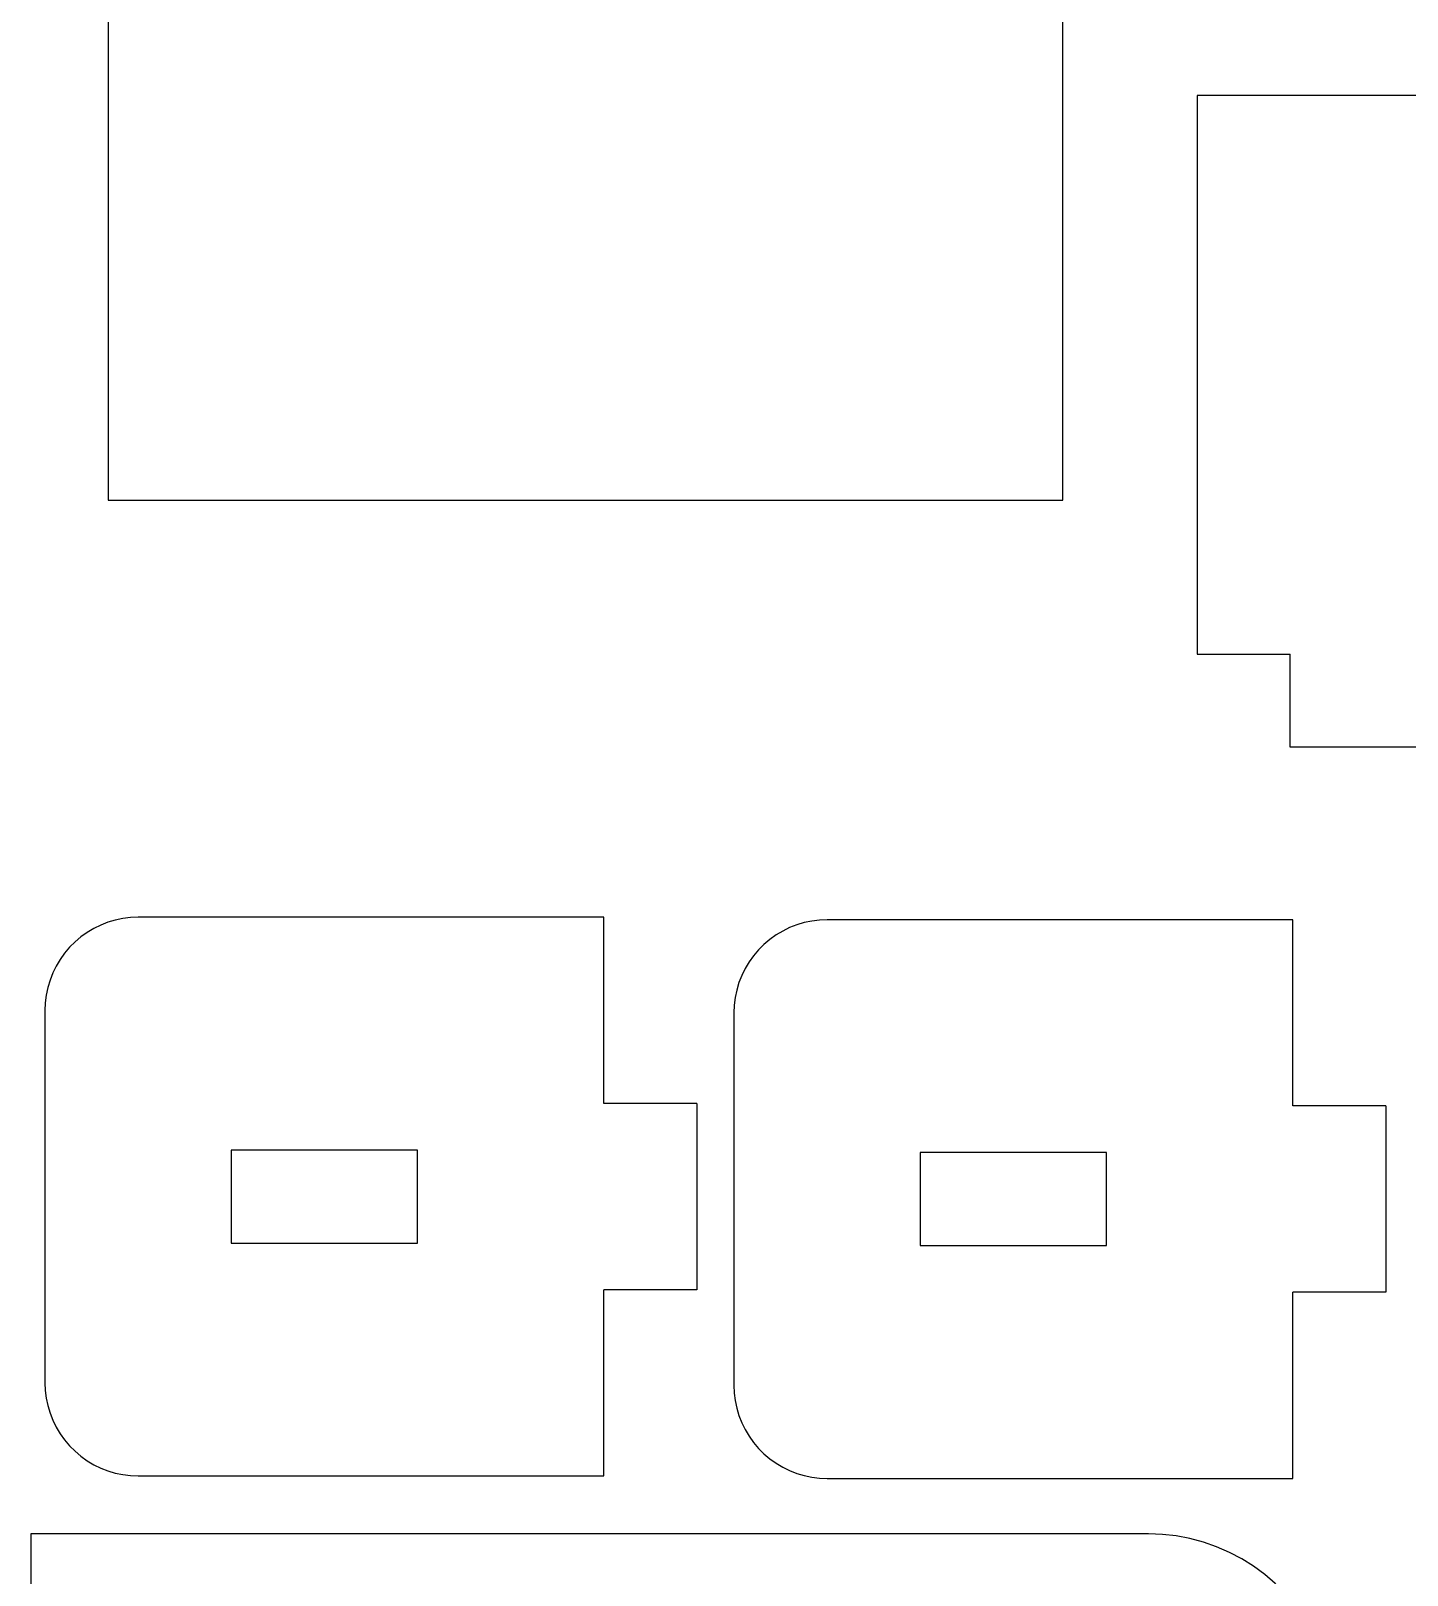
# Model space of a CAD drawing. Header units: millimetres. Extents: x -3928 to -434, y -548 to 1409.
# Drawn here: x -3356.2 to -3282.3, y 870.5 to 953.4 of the extents above; entities that cross this region are included whole.
import ezdxf

# ---------------------------------------------------------------- set-up
doc = ezdxf.new("R2010")
doc.units = ezdxf.units.MM
doc.header["$MEASUREMENT"] = 0
doc.layers.add('layer 1', color=7, linetype='Continuous')

msp = doc.modelspace()

# ---------------------------------------------------------------- linework, layer by layer
at = {"layer": 'layer 1', "color": 1, "lineweight": 25}
for points in [[(-3352.0382, 1088.2017), (-3352.0382, 1088.2017), (-3352.0382, 928.2018), (-3352.0382, 928.2018)], [(-3300.788, 928.2018), (-3300.788, 928.2018), (-3300.788, 1088.2017), (-3300.788, 1088.2017)], [(-3293.5816, 949.9367), (-3293.5816, 949.9367), (-3293.5816, 919.9369), (-3293.5816, 919.9369)], [(-3273.5816, 949.9367), (-3273.5816, 949.9367), (-3293.5816, 949.9367), (-3293.5816, 949.9367)], [(-3352.0382, 928.2018), (-3352.0382, 928.2018), (-3300.788, 928.2018), (-3300.788, 928.2018)], [(-3293.5816, 919.9369), (-3293.5816, 919.9369), (-3288.5817, 919.9369), (-3288.5817, 919.9369)], [(-3288.5817, 914.9366), (-3288.5817, 914.9366), (-3288.5817, 919.9369), (-3288.5817, 919.9369)], [(-3278.5815, 914.9366), (-3278.5815, 914.9366), (-3288.5817, 914.9366), (-3288.5817, 914.9366)], [(-3325.4326, 905.8108), (-3325.4326, 905.8108), (-3350.4325, 905.8108), (-3350.4325, 905.8108)], [(-3325.4326, 895.811), (-3325.4326, 895.811), (-3325.4326, 905.8108), (-3325.4326, 905.8108)], [(-3288.4456, 905.6748), (-3288.4456, 905.6748), (-3313.4456, 905.6748), (-3313.4456, 905.6748)], [(-3288.4456, 895.6746), (-3288.4456, 895.6746), (-3288.4456, 905.6748), (-3288.4456, 905.6748)], [(-3355.4324, 900.8109), (-3355.4324, 900.8109), (-3355.4324, 880.8108), (-3355.4324, 880.8108)], [(-3318.4455, 900.6748), (-3318.4455, 900.6748), (-3318.4455, 880.6748), (-3318.4455, 880.6748)], [(-3320.4326, 895.811), (-3320.4326, 895.811), (-3325.4326, 895.811), (-3325.4326, 895.811)], [(-3320.4326, 895.811), (-3320.4326, 895.811), (-3320.4326, 885.8108), (-3320.4326, 885.8108)], [(-3283.4457, 895.6746), (-3283.4457, 895.6746), (-3288.4456, 895.6746), (-3288.4456, 895.6746)], [(-3283.4457, 895.6746), (-3283.4457, 895.6746), (-3283.4457, 885.6747), (-3283.4457, 885.6747)], [(-3335.4324, 893.3108), (-3335.4324, 893.3108), (-3345.4326, 893.3108), (-3345.4326, 893.3108)], [(-3345.4326, 893.3108), (-3345.4326, 893.3108), (-3345.4326, 888.3109), (-3345.4326, 888.3109)], [(-3335.4324, 888.3109), (-3335.4324, 888.3109), (-3335.4324, 893.3108), (-3335.4324, 893.3108)], [(-3298.4455, 893.1748), (-3298.4455, 893.1748), (-3308.4457, 893.1748), (-3308.4457, 893.1748)], [(-3308.4457, 893.1748), (-3308.4457, 893.1748), (-3308.4457, 888.1749), (-3308.4457, 888.1749)], [(-3298.4455, 888.1749), (-3298.4455, 888.1749), (-3298.4455, 893.1748), (-3298.4455, 893.1748)], [(-3345.4326, 888.3109), (-3345.4326, 888.3109), (-3335.4324, 888.3109), (-3335.4324, 888.3109)], [(-3308.4457, 888.1749), (-3308.4457, 888.1749), (-3298.4455, 888.1749), (-3298.4455, 888.1749)], [(-3320.4326, 885.8108), (-3320.4326, 885.8108), (-3325.4326, 885.8108), (-3325.4326, 885.8108)], [(-3325.4326, 875.8109), (-3325.4326, 875.8109), (-3325.4326, 885.8108), (-3325.4326, 885.8108)], [(-3283.4457, 885.6747), (-3283.4457, 885.6747), (-3288.4456, 885.6747), (-3288.4456, 885.6747)], [(-3288.4456, 875.6749), (-3288.4456, 875.6749), (-3288.4456, 885.6747), (-3288.4456, 885.6747)], [(-3350.4325, 875.8109), (-3350.4325, 875.8109), (-3325.4326, 875.8109), (-3325.4326, 875.8109)], [(-3313.4456, 875.6749), (-3313.4456, 875.6749), (-3288.4456, 875.6749), (-3288.4456, 875.6749)], [(-3356.1872, 872.6952), (-3356.1872, 872.6952), (-3356.1872, 842.6953), (-3356.1872, 842.6953)], [(-3296.1871, 872.6952), (-3296.1871, 872.6952), (-3356.1872, 872.6952), (-3356.1872, 872.6952)]]:
    msp.add_open_spline(points, degree=3, dxfattribs=at)
for points, knots in [([(-3350.4325, 905.8108), (-3350.4325, 905.8108), (-3350.8453, 905.7939), (-3350.8453, 905.7939), (-3350.8453, 905.7939), (-3350.8453, 905.7939), (-3351.2555, 905.7427), (-3351.2555, 905.7427), (-3351.2555, 905.7427), (-3351.2555, 905.7427), (-3351.6598, 905.6577), (-3351.6598, 905.6577), (-3351.6598, 905.6577), (-3351.6598, 905.6577), (-3352.056, 905.5399), (-3352.056, 905.5399), (-3352.056, 905.5399), (-3352.056, 905.5399), (-3352.4409, 905.3896), (-3352.4409, 905.3896), (-3352.4409, 905.3896), (-3352.4409, 905.3896), (-3352.8123, 905.2083), (-3352.8123, 905.2083), (-3352.8123, 905.2083), (-3352.8123, 905.2083), (-3353.1672, 904.9966), (-3353.1672, 904.9966), (-3353.1672, 904.9966), (-3353.1672, 904.9966), (-3353.5034, 904.7563), (-3353.5034, 904.7563), (-3353.5034, 904.7563), (-3353.5034, 904.7563), (-3353.8188, 904.4893), (-3353.8188, 904.4893), (-3353.8188, 904.4893), (-3353.8188, 904.4893), (-3354.1113, 904.1972), (-3354.1113, 904.1972), (-3354.1113, 904.1972), (-3354.1113, 904.1972), (-3354.3783, 903.8818), (-3354.3783, 903.8818), (-3354.3783, 903.8818), (-3354.3783, 903.8818), (-3354.6182, 903.5456), (-3354.6182, 903.5456), (-3354.6182, 903.5456), (-3354.6182, 903.5456), (-3354.8299, 903.1907), (-3354.8299, 903.1907), (-3354.8299, 903.1907), (-3354.8299, 903.1907), (-3355.0112, 902.8192), (-3355.0112, 902.8192), (-3355.0112, 902.8192), (-3355.0112, 902.8192), (-3355.1615, 902.4344), (-3355.1615, 902.4344), (-3355.1615, 902.4344), (-3355.1615, 902.4344), (-3355.2797, 902.0382), (-3355.2797, 902.0382), (-3355.2797, 902.0382), (-3355.2797, 902.0382), (-3355.3643, 901.6339), (-3355.3643, 901.6339), (-3355.3643, 901.6339), (-3355.3643, 901.6339), (-3355.4155, 901.2236), (-3355.4155, 901.2236), (-3355.4155, 901.2236), (-3355.4155, 901.2236), (-3355.4324, 900.8109), (-3355.4324, 900.8109)], [0, 0, 0, 0, 0.05, 0.05, 0.05, 0.05, 0.1, 0.1, 0.1, 0.1, 0.15, 0.15, 0.15, 0.15, 0.2, 0.2, 0.2, 0.2, 0.25, 0.25, 0.25, 0.25, 0.3, 0.3, 0.3, 0.3, 0.35, 0.35, 0.35, 0.35, 0.4, 0.4, 0.4, 0.4, 0.45, 0.45, 0.45, 0.45, 0.5, 0.5, 0.5, 0.5, 0.55, 0.55, 0.55, 0.55, 0.6, 0.6, 0.6, 0.6, 0.65, 0.65, 0.65, 0.65, 0.7, 0.7, 0.7, 0.7, 0.75, 0.75, 0.75, 0.75, 0.8, 0.8, 0.8, 0.8, 0.85, 0.85, 0.85, 0.85, 0.9, 0.9, 0.9, 0.9, 1, 1, 1, 1]), ([(-3313.4456, 905.6748), (-3313.4456, 905.6748), (-3313.8583, 905.6578), (-3313.8583, 905.6578), (-3313.8583, 905.6578), (-3313.8583, 905.6578), (-3314.2686, 905.6067), (-3314.2686, 905.6067), (-3314.2686, 905.6067), (-3314.2686, 905.6067), (-3314.6729, 905.5216), (-3314.6729, 905.5216), (-3314.6729, 905.5216), (-3314.6729, 905.5216), (-3315.0691, 905.4038), (-3315.0691, 905.4038), (-3315.0691, 905.4038), (-3315.0691, 905.4038), (-3315.454, 905.2535), (-3315.454, 905.2535), (-3315.454, 905.2535), (-3315.454, 905.2535), (-3315.8254, 905.0722), (-3315.8254, 905.0722), (-3315.8254, 905.0722), (-3315.8254, 905.0722), (-3316.1803, 904.8605), (-3316.1803, 904.8605), (-3316.1803, 904.8605), (-3316.1803, 904.8605), (-3316.5165, 904.6203), (-3316.5165, 904.6203), (-3316.5165, 904.6203), (-3316.5165, 904.6203), (-3316.8319, 904.3532), (-3316.8319, 904.3532), (-3316.8319, 904.3532), (-3316.8319, 904.3532), (-3317.1244, 904.0611), (-3317.1244, 904.0611), (-3317.1244, 904.0611), (-3317.1244, 904.0611), (-3317.3914, 903.7458), (-3317.3914, 903.7458), (-3317.3914, 903.7458), (-3317.3914, 903.7458), (-3317.6313, 903.4096), (-3317.6313, 903.4096), (-3317.6313, 903.4096), (-3317.6313, 903.4096), (-3317.843, 903.0543), (-3317.843, 903.0543), (-3317.843, 903.0543), (-3317.843, 903.0543), (-3318.0243, 902.6832), (-3318.0243, 902.6832), (-3318.0243, 902.6832), (-3318.0243, 902.6832), (-3318.1746, 902.2983), (-3318.1746, 902.2983), (-3318.1746, 902.2983), (-3318.1746, 902.2983), (-3318.2928, 901.9021), (-3318.2928, 901.9021), (-3318.2928, 901.9021), (-3318.2928, 901.9021), (-3318.3774, 901.4979), (-3318.3774, 901.4979), (-3318.3774, 901.4979), (-3318.3774, 901.4979), (-3318.4286, 901.0876), (-3318.4286, 901.0876), (-3318.4286, 901.0876), (-3318.4286, 901.0876), (-3318.4455, 900.6748), (-3318.4455, 900.6748)], [0, 0, 0, 0, 0.05, 0.05, 0.05, 0.05, 0.1, 0.1, 0.1, 0.1, 0.15, 0.15, 0.15, 0.15, 0.2, 0.2, 0.2, 0.2, 0.25, 0.25, 0.25, 0.25, 0.3, 0.3, 0.3, 0.3, 0.35, 0.35, 0.35, 0.35, 0.4, 0.4, 0.4, 0.4, 0.45, 0.45, 0.45, 0.45, 0.5, 0.5, 0.5, 0.5, 0.55, 0.55, 0.55, 0.55, 0.6, 0.6, 0.6, 0.6, 0.65, 0.65, 0.65, 0.65, 0.7, 0.7, 0.7, 0.7, 0.75, 0.75, 0.75, 0.75, 0.8, 0.8, 0.8, 0.8, 0.85, 0.85, 0.85, 0.85, 0.9, 0.9, 0.9, 0.9, 1, 1, 1, 1]), ([(-3355.4324, 880.8108), (-3355.4324, 880.8108), (-3355.4155, 880.3981), (-3355.4155, 880.3981), (-3355.4155, 880.3981), (-3355.4155, 880.3981), (-3355.3643, 879.9878), (-3355.3643, 879.9878), (-3355.3643, 879.9878), (-3355.3643, 879.9878), (-3355.2797, 879.5835), (-3355.2797, 879.5835), (-3355.2797, 879.5835), (-3355.2797, 879.5835), (-3355.1615, 879.1874), (-3355.1615, 879.1874), (-3355.1615, 879.1874), (-3355.1615, 879.1874), (-3355.0112, 878.8025), (-3355.0112, 878.8025), (-3355.0112, 878.8025), (-3355.0112, 878.8025), (-3354.8299, 878.431), (-3354.8299, 878.431), (-3354.8299, 878.431), (-3354.8299, 878.431), (-3354.6182, 878.0761), (-3354.6182, 878.0761), (-3354.6182, 878.0761), (-3354.6182, 878.0761), (-3354.3783, 877.7396), (-3354.3783, 877.7396), (-3354.3783, 877.7396), (-3354.3783, 877.7396), (-3354.1113, 877.4245), (-3354.1113, 877.4245), (-3354.1113, 877.4245), (-3354.1113, 877.4245), (-3353.8188, 877.1321), (-3353.8188, 877.1321), (-3353.8188, 877.1321), (-3353.8188, 877.1321), (-3353.5034, 876.865), (-3353.5034, 876.865), (-3353.5034, 876.865), (-3353.5034, 876.865), (-3353.1672, 876.6248), (-3353.1672, 876.6248), (-3353.1672, 876.6248), (-3353.1672, 876.6248), (-3352.8123, 876.4135), (-3352.8123, 876.4135), (-3352.8123, 876.4135), (-3352.8123, 876.4135), (-3352.4409, 876.2318), (-3352.4409, 876.2318), (-3352.4409, 876.2318), (-3352.4409, 876.2318), (-3352.056, 876.0819), (-3352.056, 876.0819), (-3352.056, 876.0819), (-3352.056, 876.0819), (-3351.6598, 875.9637), (-3351.6598, 875.9637), (-3351.6598, 875.9637), (-3351.6598, 875.9637), (-3351.2555, 875.879), (-3351.2555, 875.879), (-3351.2555, 875.879), (-3351.2555, 875.879), (-3350.8453, 875.8279), (-3350.8453, 875.8279), (-3350.8453, 875.8279), (-3350.8453, 875.8279), (-3350.4325, 875.8109), (-3350.4325, 875.8109)], [0, 0, 0, 0, 0.05, 0.05, 0.05, 0.05, 0.1, 0.1, 0.1, 0.1, 0.15, 0.15, 0.15, 0.15, 0.2, 0.2, 0.2, 0.2, 0.25, 0.25, 0.25, 0.25, 0.3, 0.3, 0.3, 0.3, 0.35, 0.35, 0.35, 0.35, 0.4, 0.4, 0.4, 0.4, 0.45, 0.45, 0.45, 0.45, 0.5, 0.5, 0.5, 0.5, 0.55, 0.55, 0.55, 0.55, 0.6, 0.6, 0.6, 0.6, 0.65, 0.65, 0.65, 0.65, 0.7, 0.7, 0.7, 0.7, 0.75, 0.75, 0.75, 0.75, 0.8, 0.8, 0.8, 0.8, 0.85, 0.85, 0.85, 0.85, 0.9, 0.9, 0.9, 0.9, 1, 1, 1, 1]), ([(-3318.4455, 880.6748), (-3318.4455, 880.6748), (-3318.4286, 880.2617), (-3318.4286, 880.2617), (-3318.4286, 880.2617), (-3318.4286, 880.2617), (-3318.3774, 879.8518), (-3318.3774, 879.8518), (-3318.3774, 879.8518), (-3318.3774, 879.8518), (-3318.2928, 879.4475), (-3318.2928, 879.4475), (-3318.2928, 879.4475), (-3318.2928, 879.4475), (-3318.1746, 879.0513), (-3318.1746, 879.0513), (-3318.1746, 879.0513), (-3318.1746, 879.0513), (-3318.0243, 878.6661), (-3318.0243, 878.6661), (-3318.0243, 878.6661), (-3318.0243, 878.6661), (-3317.843, 878.295), (-3317.843, 878.295), (-3317.843, 878.295), (-3317.843, 878.295), (-3317.6313, 877.9401), (-3317.6313, 877.9401), (-3317.6313, 877.9401), (-3317.6313, 877.9401), (-3317.3914, 877.6035), (-3317.3914, 877.6035), (-3317.3914, 877.6035), (-3317.3914, 877.6035), (-3317.1244, 877.2885), (-3317.1244, 877.2885), (-3317.1244, 877.2885), (-3317.1244, 877.2885), (-3316.8319, 876.996), (-3316.8319, 876.996), (-3316.8319, 876.996), (-3316.8319, 876.996), (-3316.5165, 876.729), (-3316.5165, 876.729), (-3316.5165, 876.729), (-3316.5165, 876.729), (-3316.1803, 876.4891), (-3316.1803, 876.4891), (-3316.1803, 876.4891), (-3316.1803, 876.4891), (-3315.8254, 876.2774), (-3315.8254, 876.2774), (-3315.8254, 876.2774), (-3315.8254, 876.2774), (-3315.454, 876.0957), (-3315.454, 876.0957), (-3315.454, 876.0957), (-3315.454, 876.0957), (-3315.0691, 875.9458), (-3315.0691, 875.9458), (-3315.0691, 875.9458), (-3315.0691, 875.9458), (-3314.6729, 875.8276), (-3314.6729, 875.8276), (-3314.6729, 875.8276), (-3314.6729, 875.8276), (-3314.2686, 875.743), (-3314.2686, 875.743), (-3314.2686, 875.743), (-3314.2686, 875.743), (-3313.8583, 875.6918), (-3313.8583, 875.6918), (-3313.8583, 875.6918), (-3313.8583, 875.6918), (-3313.4456, 875.6749), (-3313.4456, 875.6749)], [0, 0, 0, 0, 0.05, 0.05, 0.05, 0.05, 0.1, 0.1, 0.1, 0.1, 0.15, 0.15, 0.15, 0.15, 0.2, 0.2, 0.2, 0.2, 0.25, 0.25, 0.25, 0.25, 0.3, 0.3, 0.3, 0.3, 0.35, 0.35, 0.35, 0.35, 0.4, 0.4, 0.4, 0.4, 0.45, 0.45, 0.45, 0.45, 0.5, 0.5, 0.5, 0.5, 0.55, 0.55, 0.55, 0.55, 0.6, 0.6, 0.6, 0.6, 0.65, 0.65, 0.65, 0.65, 0.7, 0.7, 0.7, 0.7, 0.75, 0.75, 0.75, 0.75, 0.8, 0.8, 0.8, 0.8, 0.85, 0.85, 0.85, 0.85, 0.9, 0.9, 0.9, 0.9, 1, 1, 1, 1]), ([(-3286.1873, 862.6953), (-3286.1873, 862.6953), (-3286.2151, 863.4425), (-3286.2151, 863.4425), (-3286.2151, 863.4425), (-3286.2151, 863.4425), (-3286.2991, 864.1858), (-3286.2991, 864.1858), (-3286.2991, 864.1858), (-3286.2991, 864.1858), (-3286.4381, 864.9206), (-3286.4381, 864.9206), (-3286.4381, 864.9206), (-3286.4381, 864.9206), (-3286.6314, 865.6428), (-3286.6314, 865.6428), (-3286.6314, 865.6428), (-3286.6314, 865.6428), (-3286.8784, 866.3487), (-3286.8784, 866.3487), (-3286.8784, 866.3487), (-3286.8784, 866.3487), (-3287.1775, 867.0341), (-3287.1775, 867.0341), (-3287.1775, 867.0341), (-3287.1775, 867.0341), (-3287.5271, 867.6952), (-3287.5271, 867.6952), (-3287.5271, 867.6952), (-3287.5271, 867.6952), (-3287.9247, 868.3285), (-3287.9247, 868.3285), (-3287.9247, 868.3285), (-3287.9247, 868.3285), (-3288.3688, 868.9303), (-3288.3688, 868.9303), (-3288.3688, 868.9303), (-3288.3688, 868.9303), (-3288.8567, 869.4969), (-3288.8567, 869.4969), (-3288.8567, 869.4969), (-3288.8567, 869.4969), (-3289.3855, 870.0257), (-3289.3855, 870.0257), (-3289.3855, 870.0257), (-3289.3855, 870.0257), (-3289.9525, 870.5136), (-3289.9525, 870.5136), (-3289.9525, 870.5136), (-3289.9525, 870.5136), (-3290.5539, 870.9577), (-3290.5539, 870.9577), (-3290.5539, 870.9577), (-3290.5539, 870.9577), (-3291.1872, 871.3557), (-3291.1872, 871.3557), (-3291.1872, 871.3557), (-3291.1872, 871.3557), (-3291.8483, 871.7049), (-3291.8483, 871.7049), (-3291.8483, 871.7049), (-3291.8483, 871.7049), (-3292.5337, 872.0041), (-3292.5337, 872.0041), (-3292.5337, 872.0041), (-3292.5337, 872.0041), (-3293.2396, 872.251), (-3293.2396, 872.251), (-3293.2396, 872.251), (-3293.2396, 872.251), (-3293.9621, 872.4447), (-3293.9621, 872.4447), (-3293.9621, 872.4447), (-3293.9621, 872.4447), (-3294.697, 872.5837), (-3294.697, 872.5837), (-3294.697, 872.5837), (-3294.697, 872.5837), (-3295.4399, 872.6673), (-3295.4399, 872.6673), (-3295.4399, 872.6673), (-3295.4399, 872.6673), (-3296.1871, 872.6952), (-3296.1871, 872.6952)], [0, 0, 0, 0, 0.0454545, 0.0454545, 0.0454545, 0.0454545, 0.0909091, 0.0909091, 0.0909091, 0.0909091, 0.1363636, 0.1363636, 0.1363636, 0.1363636, 0.1818182, 0.1818182, 0.1818182, 0.1818182, 0.2272727, 0.2272727, 0.2272727, 0.2272727, 0.2727273, 0.2727273, 0.2727273, 0.2727273, 0.3181818, 0.3181818, 0.3181818, 0.3181818, 0.3636364, 0.3636364, 0.3636364, 0.3636364, 0.4090909, 0.4090909, 0.4090909, 0.4090909, 0.4545455, 0.4545455, 0.4545455, 0.4545455, 0.5, 0.5, 0.5, 0.5, 0.5454545, 0.5454545, 0.5454545, 0.5454545, 0.5909091, 0.5909091, 0.5909091, 0.5909091, 0.6363636, 0.6363636, 0.6363636, 0.6363636, 0.6818182, 0.6818182, 0.6818182, 0.6818182, 0.7272727, 0.7272727, 0.7272727, 0.7272727, 0.7727273, 0.7727273, 0.7727273, 0.7727273, 0.8181818, 0.8181818, 0.8181818, 0.8181818, 0.8636364, 0.8636364, 0.8636364, 0.8636364, 0.9090909, 0.9090909, 0.9090909, 0.9090909, 1, 1, 1, 1])]:
    msp.add_open_spline(points, degree=3, knots=knots, dxfattribs=at)

doc.saveas('drawing.dxf')
